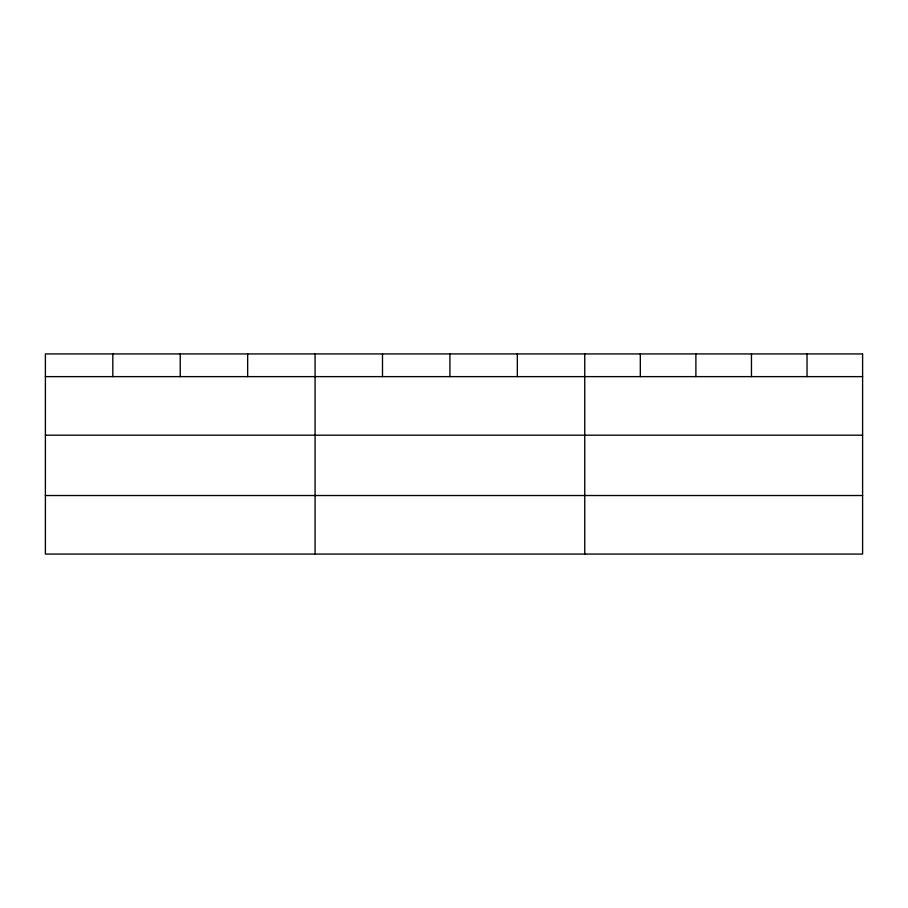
<?xml version="1.0" encoding="UTF-8"?>
<svg xmlns="http://www.w3.org/2000/svg" width="908" height="908" viewBox="0 0 908 908"><rect width="100%" height="100%" fill="white"/><g stroke="black" fill="none" stroke-linecap="round" stroke-linejoin="round"><path stroke-width="1.36" d="M45.4 376.627L862.6 376.627M45.4 435.182L862.6 435.182M45.4 495.518L862.6 495.518M807.03 353.927L807.03 376.627M751.461 353.927L751.461 376.627M695.891 353.927L695.891 376.627M640.322 353.927L640.322 376.627M584.752 353.927L584.752 554.073M517.333 353.927L517.333 376.627M449.914 353.927L449.914 376.627M382.495 353.927L382.495 376.627M315.076 353.927L315.076 554.073M247.657 353.927L247.657 376.627M180.238 353.927L180.238 376.627M112.819 353.927L112.819 376.627M862.6 353.927L45.4 353.927L45.4 554.073L862.6 554.073L862.6 353.927"/></g></svg>
